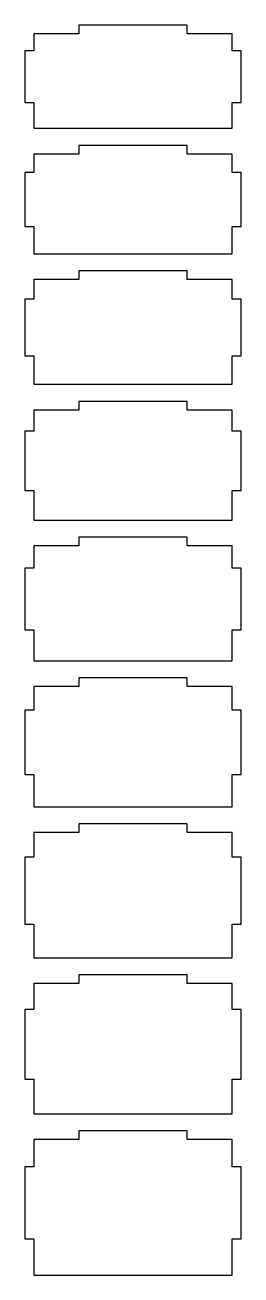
# Model space of a CAD drawing. Header units: metres. Extents: x 0 to 457, y 51 to 2695.
import ezdxf

# ---------------------------------------------------------------- set-up
doc = ezdxf.new("R2010")
doc.units = ezdxf.units.M

msp = doc.modelspace()

# ---------------------------------------------------------------- linework, layer by layer
for p, q in [((114.3, 2676.45), (18.415, 2676.45)), ((18.415, 2676.45), (18.415, 2640.26)), ((342.9, 2694.86), (114.3, 2694.86)), ((114.3, 2694.86), (114.3, 2676.45)), ((342.9, 2676.45), (342.9, 2694.86)), ((438.785, 2676.45), (342.9, 2676.45)), ((438.785, 2640.26), (438.785, 2676.45)), ((18.415, 2640.26), (0, 2640.26)), ((0, 2640.26), (0, 2531.05)), ((457.2, 2640.26), (438.785, 2640.26)), ((457.2, 2531.05), (457.2, 2640.26)), ((0, 2531.05), (18.415, 2531.05)), ((18.415, 2531.05), (18.415, 2476.44)), ((438.785, 2531.05), (457.2, 2531.05)), ((438.785, 2476.44), (438.785, 2531.05)), ((18.415, 2476.44), (438.785, 2476.44)), ((342.9, 2440.25), (114.3, 2440.25)), ((114.3, 2440.25), (114.3, 2421.83)), ((342.9, 2421.83), (342.9, 2440.25)), ((114.3, 2421.83), (18.415, 2421.83)), ((18.415, 2421.83), (18.415, 2382.94)), ((438.785, 2421.83), (342.9, 2421.83)), ((438.785, 2382.94), (438.785, 2421.83)), ((18.415, 2382.94), (0, 2382.94)), ((0, 2382.94), (0, 2268.33)), ((457.2, 2382.94), (438.785, 2382.94)), ((457.2, 2268.33), (457.2, 2382.94)), ((0, 2268.33), (18.415, 2268.33)), ((18.415, 2268.33), (18.415, 2211.03)), ((438.785, 2268.33), (457.2, 2268.33)), ((438.785, 2211.03), (438.785, 2268.33)), ((18.415, 2211.03), (438.785, 2211.03)), ((342.9, 2174.83), (114.3, 2174.83)), ((114.3, 2174.83), (114.3, 2156.42)), ((342.9, 2156.42), (342.9, 2174.83)), ((114.3, 2156.42), (18.415, 2156.42)), ((18.415, 2156.42), (18.415, 2114.83)), ((438.785, 2156.42), (342.9, 2156.42)), ((438.785, 2114.83), (438.785, 2156.42)), ((18.415, 2114.83), (0, 2114.83)), ((0, 2114.83), (0, 1994.82)), ((457.2, 2114.83), (438.785, 2114.83)), ((457.2, 1994.82), (457.2, 2114.83)), ((0, 1994.82), (18.415, 1994.82)), ((18.415, 1994.82), (18.415, 1934.82)), ((438.785, 1994.82), (457.2, 1994.82)), ((438.785, 1934.82), (438.785, 1994.82)), ((18.415, 1934.82), (438.785, 1934.82)), ((114.3, 1880.21), (18.415, 1880.21)), ((18.415, 1880.21), (18.415, 1835.92)), ((342.9, 1898.62), (114.3, 1898.62)), ((114.3, 1898.62), (114.3, 1880.21)), ((342.9, 1880.21), (342.9, 1898.62)), ((438.785, 1880.21), (342.9, 1880.21)), ((438.785, 1835.92), (438.785, 1880.21)), ((18.415, 1835.92), (0, 1835.92)), ((0, 1835.92), (0, 1710.51)), ((457.2, 1835.92), (438.785, 1835.92)), ((457.2, 1710.51), (457.2, 1835.92)), ((0, 1710.51), (18.415, 1710.51)), ((18.415, 1710.51), (18.415, 1647.81)), ((438.785, 1710.51), (457.2, 1710.51)), ((438.785, 1647.81), (438.785, 1710.51)), ((18.415, 1647.81), (438.785, 1647.81)), ((114.3, 1593.2), (18.415, 1593.2)), ((18.415, 1593.2), (18.415, 1546.21)), ((342.9, 1611.61), (114.3, 1611.61)), ((114.3, 1611.61), (114.3, 1593.2)), ((342.9, 1593.2), (342.9, 1611.61)), ((438.785, 1593.2), (342.9, 1593.2)), ((438.785, 1546.21), (438.785, 1593.2)), ((18.415, 1546.21), (0, 1546.21)), ((0, 1546.21), (0, 1415.41)), ((457.2, 1546.21), (438.785, 1546.21)), ((457.2, 1415.41), (457.2, 1546.21)), ((0, 1415.41), (18.415, 1415.41)), ((18.415, 1415.41), (18.415, 1350)), ((438.785, 1415.41), (457.2, 1415.41)), ((438.785, 1350), (438.785, 1415.41)), ((18.415, 1350), (438.785, 1350)), ((342.9, 1313.81), (114.3, 1313.81)), ((114.3, 1313.81), (114.3, 1295.39)), ((342.9, 1295.39), (342.9, 1313.81)), ((114.3, 1295.39), (18.415, 1295.39)), ((18.415, 1295.39), (18.415, 1245.7)), ((438.785, 1295.39), (342.9, 1295.39)), ((438.785, 1245.7), (438.785, 1295.39)), ((18.415, 1245.7), (0, 1245.7)), ((0, 1245.7), (0, 1109.5)), ((457.2, 1245.7), (438.785, 1245.7)), ((457.2, 1109.5), (457.2, 1245.7)), ((0, 1109.5), (18.415, 1109.5)), ((18.415, 1109.5), (18.415, 1041.4)), ((438.785, 1109.5), (457.2, 1109.5)), ((438.785, 1041.4), (438.785, 1109.5)), ((18.415, 1041.4), (438.785, 1041.4)), ((342.9, 1005.2), (114.3, 1005.2)), ((114.3, 1005.2), (114.3, 986.787)), ((342.9, 986.787), (342.9, 1005.2)), ((114.3, 986.787), (18.415, 986.787)), ((18.415, 986.787), (18.415, 934.401)), ((438.785, 986.787), (342.9, 986.787)), ((438.785, 934.401), (438.785, 986.787)), ((18.415, 934.401), (0, 934.401)), ((0, 934.401), (0, 792.799)), ((457.2, 934.401), (438.785, 934.401)), ((457.2, 792.799), (457.2, 934.401)), ((0, 792.799), (18.415, 792.799)), ((18.415, 792.799), (18.415, 721.998)), ((438.785, 792.799), (457.2, 792.799)), ((438.785, 721.998), (438.785, 792.799)), ((18.415, 721.998), (438.785, 721.998)), ((114.3, 667.385), (18.415, 667.385)), ((18.415, 667.385), (18.415, 612.299)), ((342.9, 685.8), (114.3, 685.8)), ((114.3, 685.8), (114.3, 667.385)), ((342.9, 667.385), (342.9, 685.8)), ((438.785, 667.385), (342.9, 667.385)), ((438.785, 612.299), (438.785, 667.385)), ((18.415, 612.299), (0, 612.299)), ((0, 612.299), (0, 465.298)), ((457.2, 612.299), (438.785, 612.299)), ((457.2, 465.298), (457.2, 612.299)), ((0, 465.298), (18.415, 465.298)), ((18.415, 465.298), (18.415, 391.798)), ((438.785, 465.298), (457.2, 465.298)), ((438.785, 391.798), (438.785, 465.298)), ((18.415, 391.798), (438.785, 391.798)), ((342.9, 355.6), (114.3, 355.6)), ((114.3, 355.6), (114.3, 337.185)), ((342.9, 337.185), (342.9, 355.6)), ((114.3, 337.185), (18.415, 337.185)), ((18.415, 337.185), (18.415, 279.4)), ((438.785, 337.185), (342.9, 337.185)), ((438.785, 279.4), (438.785, 337.185)), ((18.415, 279.4), (0, 279.4)), ((0, 279.4), (0, 127)), ((457.2, 279.4), (438.785, 279.4)), ((457.2, 127), (457.2, 279.4)), ((0, 127), (18.415, 127)), ((18.415, 127), (18.415, 50.8)), ((438.785, 127), (457.2, 127)), ((438.785, 50.8), (438.785, 127)), ((18.415, 50.8), (438.785, 50.8))]:
    msp.add_line(p, q)

doc.saveas('drawing.dxf')
